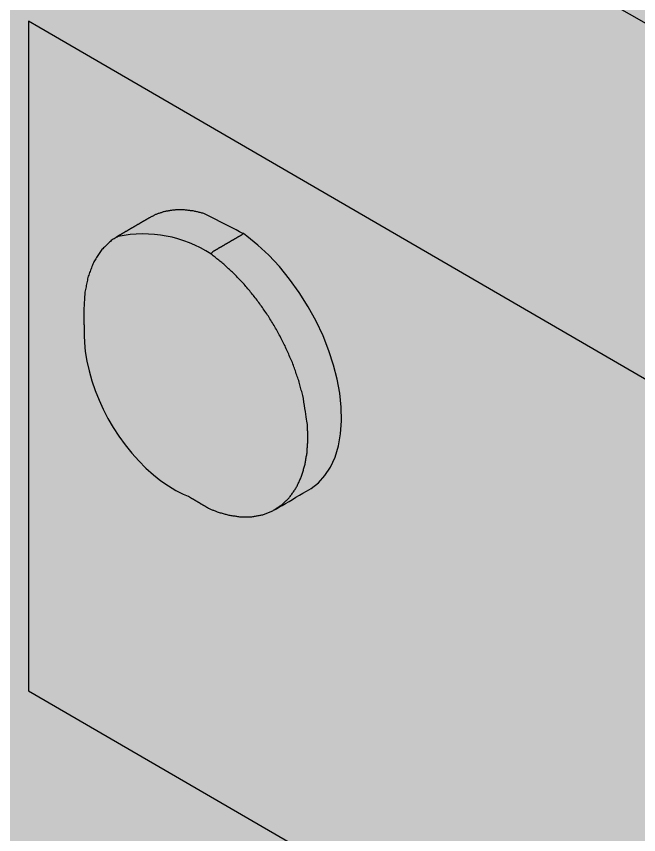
# Model space of a CAD drawing. Header units: metres. Extents: x 81 to 650, y -25 to 177.
# Drawn here: x 328.053 to 328.1167, y 36.619 to 36.7027 of the extents above; entities that cross this region are included whole.
import ezdxf

# ---------------------------------------------------------------- set-up
doc = ezdxf.new("R2010")
doc.units = ezdxf.units.M
doc.layers.add('EQUIPOS', color=7, linetype='Continuous', true_color=0xc7c7c7)

# ---------------------------------------------------------------- blocks, each defined once
blk = doc.blocks.new('A$C77fef11d')
blk.add_line((0.016306, 0.028942), (0.016306, 0.028942))
blk.add_lwpolyline([(0.012999, 0.026881, 0.198263), (0.003514, 0.02867), (0.003411, 0.028612), (0.003309, 0.028555), (0.003206, 0.028497), (0.003104, 0.028439), (0.003001, 0.028381), (0.002899, 0.028323), (0.0028, 0.028259), (0.002714, 0.028175), (0.002628, 0.028092), (0.002542, 0.028008), (0.002456, 0.027925), (0.002369, 0.027841), (0.002283, 0.027758), (0.002197, 0.027674), (0.002111, 0.02759), (0.002025, 0.027507), (0.001938, 0.027423), (0.001852, 0.02734), (0.001771, 0.02725), (0.001704, 0.027144), (0.001637, 0.027038), (0.00157, 0.026932), (0.001502, 0.026826), (0.001435, 0.02672), (0.001368, 0.026614), (0.0013, 0.026508), (0.001233, 0.026402), (0.001166, 0.026296), (0.001098, 0.02619), (0.001031, 0.026084), (0.00097, 0.025972), (0.000923, 0.025848), (0.000876, 0.025724), (0.000829, 0.0256), (0.000782, 0.025476), (0.000735, 0.025352), (0.000688, 0.025228), (0.00064, 0.025104), (0.000593, 0.02498), (0.000546, 0.024856), (0.000499, 0.024732), (0.000452, 0.024608), (0.000412, 0.024479), (0.000385, 0.024343), (0.000358, 0.024206), (0.000331, 0.024069), (0.000304, 0.023933), (0.000277, 0.023796), (0.00025, 0.023659), (0.000223, 0.023523), (0.000196, 0.023386), (0.000168, 0.023249), (0.000141, 0.023113), (0.000114, 0.022976), (0.000095, 0.022836), (0.000087, 0.022692), (0.000079, 0.022548), (0.00007, 0.022404), (0.000062, 0.022261), (0.000054, 0.022117), (0.000046, 0.021973), (0.000037, 0.021829), (0.000029, 0.021685), (0.000021, 0.021541), (0.000012, 0.021397), (0.000004, 0.021253), (0, 0.021159), (0, 0.021122), (0.000001, 0.021086), (0.000001, 0.021049), (0.000001, 0.021012), (0.000002, 0.020975), (0.000002, 0.020938), (0.000002, 0.020901), (0.000003, 0.020864), (0.000003, 0.020827), (0.000003, 0.020791), (0.000003, 0.020754), (0.000004, 0.02072), (0.000004, 0.020689), (0.000004, 0.020658), (0.000005, 0.020628), (0.000005, 0.020597), (0.000005, 0.020566), (0.000005, 0.020535), (0.000006, 0.020504), (0.000006, 0.020474), (0.000006, 0.020443), (0.000007, 0.020412), (0.000007, 0.020381), (0.000007, 0.02035), (0.000007, 0.02032), (0.000008, 0.020289), (0.000008, 0.020258), (0.000008, 0.020227), (0.000009, 0.020196), (0.000009, 0.020166), (0.000009, 0.020135), (0.000009, 0.020104), (0.00001, 0.020073), (0.00001, 0.020043), (0.00001, 0.020012), (0.000011, 0.019981), (0.000011, 0.01995), (0.000011, 0.019919), (0.000011, 0.019889), (0.000012, 0.019858), (0.000012, 0.019827), (0.000012, 0.019796), (0.000013, 0.019765), (0.000013, 0.019735), (0.000013, 0.019704), (0.000013, 0.019673), (0.000014, 0.019642), (0.000014, 0.019611), (0.000014, 0.019581), (0.000015, 0.01955), (0.000015, 0.019519), (0.000015, 0.019488), (0.000015, 0.019457), (0.000016, 0.019427), (0.000016, 0.019396), (0.000016, 0.019365), (0.000017, 0.019334), (0.000017, 0.019303), (0.000017, 0.019273), (0.000017, 0.019242), (0.000018, 0.019211), (0.000018, 0.01918), (0.000018, 0.019149), (0.000018, 0.019119), (0.000019, 0.019088), (0.000019, 0.019057), (0.000019, 0.019026), (0.00002, 0.018995), (0.00002, 0.018965), (0.00002, 0.018934), (0.00002, 0.018903), (0.000021, 0.018872), (0.000021, 0.018841), (0.000021, 0.018811), (0.000022, 0.01878), (0.000022, 0.018749), (0.000022, 0.018718), (0.000022, 0.018687), (0.000023, 0.018657), (0.000023, 0.018626), (0.000023, 0.018595), (0.000024, 0.018564), (0.000024, 0.018534), (0.000051, 0.017826), (0.000143, 0.016899), (0.000303, 0.015927), (0.000528, 0.014926), (0.000815, 0.013915), (0.001158, 0.012912), (0.001549, 0.011936), (0.00198, 0.010999), (0.002463, 0.010071), (0.003, 0.009148), (0.003588, 0.008242), (0.004224, 0.007361), (0.0049, 0.006517), (0.005612, 0.00572), (0.00635, 0.004979), (0.007107, 0.004301), (0.007875, 0.003694), (0.008644, 0.003162), (0.009407, 0.002707), (0.010156, 0.002333), (0.01067, 0.002115), (0.010696, 0.002099), (0.010723, 0.002083), (0.01075, 0.002067), (0.010777, 0.002051), (0.010804, 0.002035), (0.010831, 0.002019), (0.010857, 0.002003), (0.010884, 0.001987), (0.010911, 0.001972), (0.010938, 0.001956), (0.010965, 0.00194), (0.010992, 0.001924), (0.01102, 0.001907), (0.011047, 0.001891), (0.011075, 0.001874), (0.011103, 0.001858), (0.011131, 0.001841), (0.011158, 0.001825), (0.011186, 0.001808), (0.011214, 0.001792), (0.011242, 0.001775), (0.011269, 0.001759), (0.011297, 0.001742), (0.011325, 0.001726), (0.011354, 0.001709), (0.011383, 0.001692), (0.011412, 0.001675), (0.01144, 0.001658), (0.011469, 0.001641), (0.011498, 0.001624), (0.011527, 0.001607), (0.011555, 0.00159), (0.011584, 0.001573), (0.011613, 0.001555), (0.011641, 0.001538), (0.011671, 0.001521), (0.0117, 0.001504), (0.01173, 0.001486), (0.01176, 0.001468), (0.01179, 0.001451), (0.011819, 0.001433), (0.011849, 0.001416), (0.011879, 0.001398), (0.011909, 0.00138), (0.011938, 0.001363), (0.011968, 0.001345), (0.011998, 0.001328), (0.012028, 0.00131), (0.012059, 0.001291), (0.01209, 0.001273), (0.012121, 0.001255), (0.012152, 0.001237), (0.012183, 0.001218), (0.012213, 0.0012), (0.012244, 0.001182), (0.012275, 0.001164), (0.012306, 0.001146), (0.012337, 0.001127), (0.012368, 0.001109), (0.012399, 0.001091), (0.012431, 0.001072), (0.012463, 0.001053), (0.012495, 0.001034), (0.012527, 0.001015), (0.012559, 0.000996), (0.012591, 0.000977), (0.012623, 0.000958), (0.012655, 0.00094), (0.012687, 0.000921), (0.012719, 0.000902), (0.012751, 0.000883), (0.012809, 0.000856), (0.012886, 0.000825), (0.012963, 0.000793), (0.01304, 0.000761), (0.013116, 0.00073), (0.013193, 0.000698), (0.01327, 0.000666), (0.013346, 0.000635), (0.013423, 0.000603), (0.0135, 0.000571), (0.013576, 0.00054), (0.013653, 0.000508), (0.013744, 0.000479), (0.013844, 0.000451), (0.013943, 0.000423), (0.014043, 0.000396), (0.014142, 0.000368), (0.014242, 0.00034), (0.014341, 0.000313), (0.014441, 0.000285), (0.01454, 0.000257), (0.01464, 0.00023), (0.014739, 0.000202), (0.014839, 0.000174), (0.014938, 0.000156), (0.015037, 0.000142), (0.015136, 0.000128), (0.015236, 0.000114), (0.015335, 0.0001), (0.015434, 0.000086), (0.015533, 0.000072), (0.015632, 0.000059), (0.015731, 0.000045), (0.015831, 0.000031), (0.01593, 0.000017), (0.016029, 0.000003), (0.016126, 0), (0.016223, 0.000001), (0.01632, 0.000003), (0.016416, 0.000004), (0.016513, 0.000005), (0.01661, 0.000006), (0.016707, 0.000008), (0.016804, 0.000009), (0.0169, 0.00001), (0.016997, 0.000011), (0.017094, 0.000013), (0.017191, 0.000014), (0.017284, 0.000028), (0.017376, 0.000045), (0.017468, 0.000063), (0.017561, 0.00008), (0.017653, 0.000097), (0.017745, 0.000115), (0.017837, 0.000132), (0.017929, 0.00015), (0.018022, 0.000167), (0.018114, 0.000185), (0.018206, 0.000202), (0.018298, 0.00022), (0.018385, 0.000251), (0.018471, 0.000285), (0.018556, 0.000319), (0.018642, 0.000353), (0.018728, 0.000387), (0.018813, 0.000421), (0.018899, 0.000455), (0.018984, 0.000489), (0.01907, 0.000523), (0.019156, 0.000557), (0.019241, 0.000591), (0.019327, 0.000625), (0.019405, 0.000673), (0.019482, 0.000724), (0.019559, 0.000774), (0.019636, 0.000824), (0.019713, 0.000875), (0.01979, 0.000925), (0.019867, 0.000975), (0.019944, 0.001026), (0.020021, 0.001076), (0.020098, 0.001126), (0.020175, 0.001177), (0.020252, 0.001227), (0.02032, 0.001291), (0.020386, 0.001357), (0.020453, 0.001423), (0.02052, 0.001489), (0.020587, 0.001554), (0.020654, 0.00162), (0.02072, 0.001686), (0.020787, 0.001751), (0.020854, 0.001817), (0.020921, 0.001883), (0.020988, 0.001949), (0.021054, 0.002014), (0.02111, 0.002093), (0.021165, 0.002173), (0.021221, 0.002252), (0.021276, 0.002332), (0.021332, 0.002411), (0.021387, 0.002491), (0.021442, 0.00257), (0.021498, 0.00265), (0.021553, 0.002729), (0.021608, 0.002809), (0.021664, 0.002889), (0.021719, 0.002968), (0.021762, 0.00306), (0.021805, 0.003151), (0.021849, 0.003242), (0.021892, 0.003333), (0.021935, 0.003425), (0.021978, 0.003516), (0.022022, 0.003607), (0.022065, 0.003698), (0.022108, 0.00379), (0.022151, 0.003881), (0.022195, 0.003972), (0.022237, 0.004064), (0.022268, 0.004165), (0.022299, 0.004265), (0.02233, 0.004366), (0.022361, 0.004466), (0.022392, 0.004567), (0.022423, 0.004668), (0.022453, 0.004768), (0.022484, 0.004869), (0.022515, 0.004969), (0.022546, 0.00507), (0.022577, 0.005171), (0.022607, 0.005272), (0.022626, 0.005379), (0.022644, 0.005487), (0.022663, 0.005594), (0.022682, 0.005702), (0.022701, 0.005809), (0.02272, 0.005916), (0.022739, 0.006024), (0.022758, 0.006131), (0.022777, 0.006239), (0.022795, 0.006346), (0.022814, 0.006453), (0.022831, 0.006561), (0.022839, 0.006673), (0.022846, 0.006785), (0.022854, 0.006896), (0.022861, 0.007008), (0.022869, 0.00712), (0.022876, 0.007231), (0.022884, 0.007343), (0.022891, 0.007454), (0.022899, 0.007566), (0.022906, 0.007678), (0.022914, 0.007789), (0.022919, 0.007902), (0.022916, 0.008018), (0.022913, 0.008135), (0.02291, 0.008251), (0.022907, 0.008367), (0.022904, 0.008484), (0.022901, 0.0086), (0.022898, 0.008716), (0.022895, 0.008833), (0.022892, 0.008949), (0.022889, 0.009065), (0.022886, 0.009182), (0.02288, 0.009301), (0.022863, 0.009443), (0.022841, 0.009608), (0.022816, 0.009794), (0.022785, 0.010004), (0.022751, 0.010235), (0.022712, 0.010489), (0.022669, 0.010764), (0.022622, 0.011063), (0.02257, 0.011383), (0.022514, 0.011726), (0.022453, 0.012091), (0.022397, 0.012401), (0.022359, 0.01254), (0.022321, 0.012679), (0.022283, 0.012818), (0.022245, 0.012956), (0.022207, 0.013095), (0.022169, 0.013234), (0.022131, 0.013373), (0.022093, 0.013512), (0.022055, 0.013651), (0.022017, 0.01379), (0.021979, 0.013928), (0.021936, 0.014068), (0.021886, 0.01421), (0.021836, 0.014353), (0.021786, 0.014495), (0.021735, 0.014637), (0.021685, 0.014779), (0.021635, 0.014921), (0.021584, 0.015063), (0.021534, 0.015205), (0.021484, 0.015347), (0.021433, 0.015489), (0.021383, 0.015631), (0.021328, 0.015774), (0.021266, 0.015916), (0.021204, 0.016059), (0.021142, 0.016201), (0.02108, 0.016344), (0.021017, 0.016486), (0.020955, 0.016629), (0.020893, 0.016771), (0.020831, 0.016914), (0.020769, 0.017056), (0.020707, 0.017199), (0.020645, 0.017341), (0.020578, 0.017483), (0.020505, 0.017623), (0.020432, 0.017763), (0.020359, 0.017903), (0.020286, 0.018043), (0.020214, 0.018183), (0.020141, 0.018323), (0.020068, 0.018463), (0.019995, 0.018603), (0.019922, 0.018743), (0.019849, 0.018883), (0.019776, 0.019023), (0.019699, 0.019161), (0.019617, 0.019295), (0.019534, 0.01943), (0.019452, 0.019565), (0.01937, 0.019699), (0.019288, 0.019834), (0.019206, 0.019969), (0.019123, 0.020103), (0.019041, 0.020238), (0.018959, 0.020372), (0.018877, 0.020507), (0.018795, 0.020642), (0.018708, 0.020772), (0.018619, 0.020899), (0.018529, 0.021025), (0.018439, 0.021152), (0.01835, 0.021279), (0.01826, 0.021405), (0.01817, 0.021532), (0.018081, 0.021659), (0.017991, 0.021785), (0.017901, 0.021912), (0.017811, 0.022038), (0.017722, 0.022165), (0.017629, 0.022286), (0.017534, 0.022402), (0.017439, 0.022519), (0.017344, 0.022635), (0.017248, 0.022751), (0.017153, 0.022868), (0.017058, 0.022984), (0.016963, 0.0231), (0.016868, 0.023217), (0.016773, 0.023333), (0.016678, 0.02345), (0.016583, 0.023566), (0.016485, 0.023675), (0.016387, 0.023779), (0.016289, 0.023884), (0.01619, 0.023988), (0.016092, 0.024093), (0.015993, 0.024197), (0.015895, 0.024302), (0.015797, 0.024406), (0.015698, 0.02451), (0.0156, 0.024615), (0.015501, 0.024719), (0.015403, 0.024824), (0.015304, 0.024919), (0.015204, 0.025011), (0.015105, 0.025102), (0.015005, 0.025194), (0.014905, 0.025285), (0.014806, 0.025377), (0.014706, 0.025468), (0.014607, 0.025559), (0.014507, 0.025651), (0.014407, 0.025742), (0.014308, 0.025834), (0.014208, 0.025925), (0.014109, 0.026007), (0.01401, 0.026084), (0.013911, 0.026162), (0.013813, 0.02624), (0.013714, 0.026318), (0.013615, 0.026396), (0.013516, 0.026474), (0.013417, 0.026552), (0.013318, 0.02663), (0.013219, 0.026707), (0.01312, 0.026785), (0.013022, 0.026863), (0.013015, 0.026899), (0.013036, 0.026922), (0.013056, 0.026946), (0.013077, 0.026969), (0.013097, 0.026993), (0.013118, 0.027016), (0.013138, 0.02704), (0.013159, 0.027063), (0.01318, 0.027086), (0.0132, 0.02711), (0.013221, 0.027133), (0.013241, 0.027157), (0.013272, 0.027176), (0.013304, 0.027195), (0.013336, 0.027214), (0.013368, 0.027233), (0.013401, 0.027252), (0.013433, 0.02727), (0.013465, 0.027289), (0.013498, 0.027308), (0.01353, 0.027327), (0.013562, 0.027345), (0.013594, 0.027364), (0.013627, 0.027383), (0.013659, 0.027402), (0.013691, 0.027421), (0.013724, 0.027439), (0.013756, 0.027458), (0.013788, 0.027477), (0.01382, 0.027496), (0.013853, 0.027515), (0.013885, 0.027533), (0.013917, 0.027552), (0.01395, 0.027571), (0.013982, 0.02759), (0.014014, 0.027608), (0.014046, 0.027627), (0.014079, 0.027646), (0.014111, 0.027665), (0.014143, 0.027684), (0.014175, 0.027702), (0.014208, 0.027721), (0.01424, 0.02774), (0.014272, 0.027759), (0.014305, 0.027778), (0.014337, 0.027796), (0.014369, 0.027815), (0.014401, 0.027834), (0.014434, 0.027853), (0.014466, 0.027871), (0.014498, 0.02789), (0.014531, 0.027909), (0.014563, 0.027928), (0.014595, 0.027947), (0.014627, 0.027965), (0.01466, 0.027984), (0.014692, 0.028003), (0.014724, 0.028022), (0.014757, 0.028041), (0.014789, 0.028059), (0.014821, 0.028078), (0.014853, 0.028097), (0.014886, 0.028116), (0.014918, 0.028135), (0.01495, 0.028153), (0.014983, 0.028172), (0.015015, 0.028191), (0.015047, 0.02821), (0.015079, 0.028228), (0.015112, 0.028247), (0.015144, 0.028266), (0.015176, 0.028285), (0.015209, 0.028304), (0.015241, 0.028322), (0.015273, 0.028341), (0.015305, 0.02836), (0.015338, 0.028379), (0.01537, 0.028398), (0.015402, 0.028416), (0.015435, 0.028435), (0.015467, 0.028454), (0.015499, 0.028473), (0.015531, 0.028491), (0.015564, 0.02851), (0.015596, 0.028529), (0.015628, 0.028548), (0.015661, 0.028567), (0.015693, 0.028585), (0.015725, 0.028604), (0.015757, 0.028623), (0.01579, 0.028642), (0.015822, 0.028661), (0.015854, 0.028679), (0.015886, 0.028698), (0.015919, 0.028717), (0.015951, 0.028736), (0.015983, 0.028754), (0.016016, 0.028773), (0.016048, 0.028792), (0.01608, 0.028811), (0.016112, 0.02883), (0.016145, 0.028848), (0.016177, 0.028867), (0.016209, 0.028886), (0.016242, 0.028905), (0.016306, 0.028942), (0.016265, 0.028992), (0.015926, 0.029164), (0.015587, 0.029337), (0.015248, 0.029509), (0.014909, 0.029682), (0.01457, 0.029855), (0.014231, 0.030027), (0.013892, 0.0302), (0.013553, 0.030373), (0.013214, 0.030545), (0.012875, 0.030718), (0.012536, 0.03089), (0.012258, 0.031026), (0.012169, 0.031048), (0.012079, 0.031069), (0.01199, 0.031091), (0.0119, 0.031112), (0.011811, 0.031134), (0.011721, 0.031155), (0.011631, 0.031177), (0.011542, 0.031198), (0.011452, 0.03122), (0.011363, 0.031241), (0.011273, 0.031263), (0.011184, 0.031281), (0.011097, 0.031291), (0.01101, 0.031301), (0.010923, 0.031311), (0.010836, 0.031321), (0.010748, 0.031331), (0.010661, 0.031341), (0.010574, 0.031351), (0.010487, 0.031361), (0.0104, 0.031371), (0.010312, 0.031381), (0.010225, 0.031391), (0.010139, 0.031397), (0.010056, 0.031395), (0.009972, 0.031394), (0.009888, 0.031392), (0.009805, 0.03139), (0.009721, 0.031388), (0.009638, 0.031387), (0.009554, 0.031385), (0.009471, 0.031383), (0.009387, 0.031381), (0.009304, 0.03138), (0.00922, 0.031378), (0.009138, 0.031371), (0.00906, 0.031358), (0.008981, 0.031344), (0.008902, 0.031331), (0.008823, 0.031318), (0.008745, 0.031304), (0.008666, 0.031291), (0.008587, 0.031277), (0.008509, 0.031264), (0.00843, 0.03125), (0.008351, 0.031237), (0.008272, 0.031223), (0.008196, 0.031205), (0.008123, 0.03118), (0.008051, 0.031155), (0.007978, 0.03113), (0.007905, 0.031105), (0.007832, 0.031081), (0.007759, 0.031056), (0.007686, 0.031031), (0.007614, 0.031006), (0.007541, 0.030981), (0.007468, 0.030956), (0.007395, 0.030932), (0.00733, 0.030905), (0.007275, 0.030876), (0.007219, 0.030847), (0.007163, 0.030818), (0.007108, 0.03079), (0.007052, 0.030761), (0.006996, 0.030732), (0.006941, 0.030703), (0.006885, 0.030674), (0.006829, 0.030645), (0.006773, 0.030617), (0.006718, 0.030588), (0.006677, 0.030566), (0.006649, 0.030549), (0.006621, 0.030533), (0.006593, 0.030517), (0.006565, 0.030501), (0.006537, 0.030484), (0.006509, 0.030468), (0.006481, 0.030452), (0.006453, 0.030435), (0.006425, 0.030419), (0.006397, 0.030403), (0.006369, 0.030387), (0.006341, 0.03037), (0.006313, 0.030354), (0.006285, 0.030338), (0.006257, 0.030322), (0.00623, 0.030305), (0.006202, 0.030289), (0.006174, 0.030273), (0.006146, 0.030257), (0.006118, 0.03024), (0.00609, 0.030224), (0.006062, 0.030208), (0.006034, 0.030192), (0.006006, 0.030175), (0.005978, 0.030159), (0.00595, 0.030143), (0.005922, 0.030126), (0.005894, 0.03011), (0.005866, 0.030094), (0.005838, 0.030078), (0.00581, 0.030061), (0.005782, 0.030045), (0.005754, 0.030029), (0.005726, 0.030013), (0.005699, 0.029996), (0.005671, 0.02998), (0.005643, 0.029964), (0.005615, 0.029948), (0.005587, 0.029931), (0.005559, 0.029915), (0.005531, 0.029899), (0.005503, 0.029883), (0.005475, 0.029866), (0.005447, 0.02985), (0.005419, 0.029834), (0.005391, 0.029817), (0.005363, 0.029801), (0.005335, 0.029785), (0.005307, 0.029769), (0.005279, 0.029752), (0.005251, 0.029736), (0.005223, 0.02972), (0.005195, 0.029704), (0.005168, 0.029687), (0.00514, 0.029671), (0.005112, 0.029655), (0.005084, 0.029639), (0.005056, 0.029622), (0.005028, 0.029606), (0.005, 0.02959), (0.004972, 0.029573), (0.004944, 0.029557), (0.004916, 0.029541), (0.004888, 0.029525), (0.00486, 0.029508), (0.004832, 0.029492), (0.004804, 0.029476), (0.004776, 0.02946), (0.004748, 0.029443), (0.00472, 0.029427), (0.004692, 0.029411), (0.004665, 0.029395), (0.004637, 0.029378), (0.004609, 0.029362), (0.004581, 0.029346), (0.004553, 0.02933), (0.004525, 0.029313), (0.004497, 0.029297), (0.004469, 0.029281), (0.004441, 0.029264), (0.004413, 0.029248), (0.004385, 0.029232), (0.004357, 0.029216), (0.004329, 0.029199), (0.004301, 0.029183), (0.004273, 0.029167), (0.004245, 0.029151), (0.004217, 0.029134), (0.004189, 0.029118), (0.004161, 0.029102), (0.004134, 0.029086), (0.004106, 0.029069), (0.004078, 0.029053), (0.00405, 0.029037), (0.004022, 0.029021), (0.003994, 0.029004), (0.003966, 0.028988), (0.003938, 0.028972), (0.00391, 0.028955), (0.003882, 0.028939), (0.003854, 0.028923), (0.003826, 0.028907), (0.003798, 0.02889), (0.00377, 0.028874), (0.003742, 0.028858), (0.003714, 0.028842), (0.003686, 0.028825), (0.003658, 0.028809), (0.00363, 0.028793), (0.003603, 0.028777), (0.003575, 0.02876), (0.003547, 0.028744), (0.003519, 0.028728), (0.003491, 0.028711), (0.003463, 0.028695), (0.003435, 0.028679), (0.003407, 0.028663), (0.003379, 0.028646), (0.003351, 0.02863)], format="xyb")
blk.add_lwpolyline([(0.019571, 0.000758), (0.019926, 0.000964), (0.020281, 0.001171), (0.020636, 0.001377), (0.02099, 0.001584), (0.021345, 0.00179), (0.0217, 0.001996), (0.022055, 0.002203), (0.022409, 0.002409), (0.022764, 0.002616), (0.023251, 0.002908), (0.023993, 0.003489), (0.024657, 0.004219), (0.025228, 0.005095), (0.025693, 0.006109), (0.02604, 0.007247), (0.026262, 0.008492), (0.026357, 0.009821), (0.026326, 0.011212), (0.026174, 0.012639), (0.025911, 0.014077), (0.025545, 0.015515), (0.025065, 0.016991), (0.024469, 0.018496), (0.023761, 0.020005), (0.022948, 0.021493), (0.022041, 0.022936), (0.021054, 0.024308), (0.020005, 0.025587), (0.018913, 0.026755), (0.017797, 0.027798), (0.016675, 0.028706), (0.016332, 0.028965), (0.016332, 0.028975), (0.016332, 0.028986), (0.016332, 0.028997), (0.016332, 0.029007), (0.016332, 0.029018), (0.016332, 0.029029), (0.016332, 0.02904), (0.016332, 0.02905), (0.016332, 0.029061)])

msp = doc.modelspace()

# ---------------------------------------------------------------- hatches: boundary and pattern name
at = {"layer": 'EQUIPOS', "transparency": 33554687}
h = msp.add_hatch(color=256, dxfattribs=at)
h.dxf.hatch_style = 1
h.paths.add_polyline_path([(328.498451, 37.64003), (328.00909, 37.921834), (328.00909, 36.620434), (328.498451, 36.338595)])
h.paths.add_polyline_path([(328.054245, 36.702191), (328.459362, 36.467045), (328.459362, 36.398568), (328.054245, 36.633714)], flags=16)
h.paths.add_polyline_path([(328.030026, 36.752279), (328.030026, 37.450906), (328.474592, 37.194897), (328.474592, 36.49627)], flags=16)
h.paths.add_polyline_path([(328.030026, 37.485989), (328.030026, 37.889355), (328.475215, 37.633826), (328.475215, 37.229783)], flags=16)
h = msp.add_hatch(color=256, dxfattribs=at)
h.dxf.hatch_style = 1
h.paths.add_polyline_path([(328.474592, 37.194897), (328.030026, 37.450906), (328.030026, 36.752279), (328.474592, 36.49627)])
edge = h.paths.add_edge_path(flags=16)
edge.add_line((328.309363, 36.960109), (328.311594, 36.964002))
edge.add_spline(control_points=[(328.313564, 36.96356), (328.309726, 36.96515), (328.306989, 36.963558)], knot_values=[0, 0, 0, 0.654829, 0.654829, 0.654829], weights=[1, 0.886634, 0.875874], degree=2, periodic=0)
edge.add_spline(control_points=[(328.306989, 36.963558), (328.303588, 36.961578), (328.303639, 36.956012)], knot_values=[0.654829, 0.654829, 0.654829, 1.447009, 1.447009, 1.447009], weights=[0.875874, 0.862856, 1], degree=2, periodic=0)
edge.add_ellipse((328.312867, 36.948322), major_axis=(-0.006514, 0.011193), ratio=0.581128, start_angle=-22.66665, end_angle=84.45537, ccw=False)
edge = h.paths.add_edge_path(flags=16)
edge.add_spline(control_points=[(328.310427, 36.965559), (328.313164, 36.967151), (328.317002, 36.965561)], knot_values=[0, 0, 0, 0.651699, 0.651699, 0.651699], weights=[1, 0.947379, 1], degree=2, periodic=0)
edge.add_spline(control_points=[(328.31997, 36.963885), (328.327061, 36.958817), (328.329379, 36.949721), (328.331698, 36.940625), (328.326648, 36.937686)], knot_values=[1, 1, 1, 2.115077, 2.115077, 3.230155, 3.230155, 3.230155], weights=[1, 0.84856, 1, 0.84856, 1], degree=2, periodic=0)
edge.add_line((328.31986, 36.964051), (328.31997, 36.963988))
edge.add_spline(control_points=[(328.31997, 36.963988), (328.31997, 36.963937), (328.31997, 36.963885)], knot_values=[3.230155, 3.230155, 3.230155, 4.230155, 4.230155, 4.230155], weights=[1, 1, 1], degree=2, periodic=0)
edge.add_spline(control_points=[(328.31997, 36.963885), (328.327061, 36.958817), (328.329379, 36.949721), (328.331698, 36.940625), (328.326648, 36.937686)], knot_values=[1, 1, 1, 2.115077, 2.115077, 3.230155, 3.230155, 3.230155], weights=[1, 0.84856, 1, 0.84856, 1], degree=2, periodic=0)
edge.add_spline(control_points=[(328.32321, 36.935685), (328.320432, 36.934069), (328.316532, 36.935726)], knot_values=[0.710606, 0.710606, 0.710606, 1.37409, 1.37409, 1.37409], weights=[0.87584, 0.885248, 1], degree=2, periodic=0)
edge.add_line((328.316532, 36.935726), (328.308629, 36.931127))
edge.add_line((328.308629, 36.931127), (328.308629, 36.957388))
edge.add_line((328.308629, 36.957388), (328.313094, 36.959987))
edge.add_line((328.313094, 36.959987), (328.305525, 36.9643))
edge = h.paths.add_edge_path(flags=16)
edge.add_spline(control_points=[(328.3143, 36.957964), (328.315292, 36.959709), (328.316532, 36.961884)], knot_values=[0, 0, 0, 0.710606, 0.710606, 0.710606], weights=[1, 1.006133, 1], degree=2, periodic=0)
edge.add_spline(control_points=[(328.3143, 36.937047), (328.322072, 36.934027), (328.322072, 36.943077), (328.322072, 36.952127), (328.3143, 36.957964)], knot_values=[4.636232, 4.636232, 4.636232, 6.050756, 6.050756, 7.46528, 7.46528, 7.46528], weights=[1, 0.760144, 1, 0.760144, 1], degree=2, periodic=0)
edge.add_line((328.31132, 36.934736), (328.3143, 36.933038))
edge.add_spline(control_points=[(328.3143, 36.937047), (328.3143, 36.939086), (328.3143, 36.941124)], knot_values=[7.46528, 7.46528, 7.46528, 8.46528, 8.46528, 8.46528], weights=[1, 1, 1], degree=2, periodic=0)
edge.add_spline(control_points=[(328.3143, 36.941124), (328.318598, 36.939951), (328.318598, 36.945057), (328.318598, 36.950162), (328.3143, 36.953888)], knot_values=[1, 1, 1, 2.318116, 2.318116, 3.636232, 3.636232, 3.636232], weights=[1, 0.790569, 1, 0.790569, 1], degree=2, periodic=0)
edge = h.paths.add_edge_path(flags=16)
edge.add_line((328.233814, 36.942272), (328.236046, 36.946165))
edge.add_spline(control_points=[(328.238015, 36.945723), (328.234177, 36.947313), (328.23144, 36.945721)], knot_values=[0, 0, 0, 0.654829, 0.654829, 0.654829], weights=[1, 0.886634, 0.875874], degree=2, periodic=0)
edge.add_spline(control_points=[(328.23144, 36.945721), (328.228039, 36.943741), (328.22809, 36.938175)], knot_values=[0.654829, 0.654829, 0.654829, 1.447009, 1.447009, 1.447009], weights=[0.875874, 0.862856, 1], degree=2, periodic=0)
edge.add_ellipse((328.237318, 36.930485), major_axis=(-0.006514, 0.011193), ratio=0.581128, start_angle=-22.66665, end_angle=84.45537, ccw=False)
edge = h.paths.add_edge_path(flags=16)
edge.add_line((328.240983, 36.917889), (328.23308, 36.91329))
edge.add_line((328.23308, 36.91329), (328.23308, 36.939551))
edge.add_line((328.23308, 36.939551), (328.237545, 36.94215))
edge.add_line((328.237545, 36.94215), (328.229976, 36.946463))
edge.add_spline(control_points=[(328.234879, 36.947722), (328.237615, 36.949314), (328.241453, 36.947724)], knot_values=[0, 0, 0, 0.651699, 0.651699, 0.651699], weights=[1, 0.947379, 1], degree=2, periodic=0)
edge.add_spline(control_points=[(328.244422, 36.946048), (328.251512, 36.94098), (328.25383, 36.931884), (328.256149, 36.922788), (328.251099, 36.919849)], knot_values=[1, 1, 1, 2.115077, 2.115077, 3.230155, 3.230155, 3.230155], weights=[1, 0.84856, 1, 0.84856, 1], degree=2, periodic=0)
edge.add_line((328.244311, 36.946214), (328.244422, 36.946151))
edge.add_spline(control_points=[(328.244422, 36.946151), (328.244422, 36.9461), (328.244422, 36.946048)], knot_values=[3.230155, 3.230155, 3.230155, 4.230155, 4.230155, 4.230155], weights=[1, 1, 1], degree=2, periodic=0)
edge.add_spline(control_points=[(328.244422, 36.946048), (328.251512, 36.94098), (328.25383, 36.931884), (328.256149, 36.922788), (328.251099, 36.919849)], knot_values=[1, 1, 1, 2.115077, 2.115077, 3.230155, 3.230155, 3.230155], weights=[1, 0.84856, 1, 0.84856, 1], degree=2, periodic=0)
edge.add_spline(control_points=[(328.247661, 36.917848), (328.244883, 36.916232), (328.240983, 36.917889)], knot_values=[0.710606, 0.710606, 0.710606, 1.37409, 1.37409, 1.37409], weights=[0.87584, 0.885248, 1], degree=2, periodic=0)
edge = h.paths.add_edge_path(flags=16)
edge.add_spline(control_points=[(328.238751, 36.940127), (328.239743, 36.941872), (328.240983, 36.944047)], knot_values=[0, 0, 0, 0.710606, 0.710606, 0.710606], weights=[1, 1.006133, 1], degree=2, periodic=0)
edge.add_spline(control_points=[(328.238751, 36.91921), (328.246523, 36.91619), (328.246523, 36.92524), (328.246523, 36.93429), (328.238751, 36.940127)], knot_values=[4.636232, 4.636232, 4.636232, 6.050756, 6.050756, 7.46528, 7.46528, 7.46528], weights=[1, 0.760144, 1, 0.760144, 1], degree=2, periodic=0)
edge.add_line((328.235771, 36.916899), (328.238751, 36.915201))
edge.add_spline(control_points=[(328.238751, 36.91921), (328.238751, 36.921249), (328.238751, 36.923287)], knot_values=[7.46528, 7.46528, 7.46528, 8.46528, 8.46528, 8.46528], weights=[1, 1, 1], degree=2, periodic=0)
edge.add_spline(control_points=[(328.238751, 36.923287), (328.243049, 36.922114), (328.243049, 36.92722), (328.243049, 36.932325), (328.238751, 36.936051)], knot_values=[1, 1, 1, 2.318116, 2.318116, 3.636232, 3.636232, 3.636232], weights=[1, 0.790569, 1, 0.790569, 1], degree=2, periodic=0)
edge = h.paths.add_edge_path(flags=16)
edge.add_line((328.271383, 36.981783), (328.273614, 36.985675))
edge.add_spline(control_points=[(328.275583, 36.985234), (328.271745, 36.986824), (328.269009, 36.985231)], knot_values=[0, 0, 0, 0.654829, 0.654829, 0.654829], weights=[1, 0.886634, 0.875874], degree=2, periodic=0)
edge.add_spline(control_points=[(328.269009, 36.985231), (328.265607, 36.983252), (328.265658, 36.977686)], knot_values=[0.654829, 0.654829, 0.654829, 1.447009, 1.447009, 1.447009], weights=[0.875874, 0.862856, 1], degree=2, periodic=0)
edge.add_ellipse((328.274887, 36.969996), major_axis=(-0.006514, 0.011193), ratio=0.581128, start_angle=-22.66665, end_angle=84.45537, ccw=False)
edge = h.paths.add_edge_path(flags=16)
edge.add_spline(control_points=[(328.272447, 36.987232), (328.275184, 36.988825), (328.279021, 36.987235)], knot_values=[0, 0, 0, 0.651699, 0.651699, 0.651699], weights=[1, 0.947379, 1], degree=2, periodic=0)
edge.add_spline(control_points=[(328.28199, 36.985558), (328.289081, 36.980491), (328.291399, 36.971395), (328.293717, 36.962298), (328.288668, 36.95936)], knot_values=[1, 1, 1, 2.115077, 2.115077, 3.230155, 3.230155, 3.230155], weights=[1, 0.84856, 1, 0.84856, 1], degree=2, periodic=0)
edge.add_line((328.28188, 36.985725), (328.28199, 36.985662))
edge.add_spline(control_points=[(328.28199, 36.985662), (328.28199, 36.98561), (328.28199, 36.985558)], knot_values=[3.230155, 3.230155, 3.230155, 4.230155, 4.230155, 4.230155], weights=[1, 1, 1], degree=2, periodic=0)
edge.add_spline(control_points=[(328.28199, 36.985558), (328.289081, 36.980491), (328.291399, 36.971395), (328.293717, 36.962298), (328.288668, 36.95936)], knot_values=[1, 1, 1, 2.115077, 2.115077, 3.230155, 3.230155, 3.230155], weights=[1, 0.84856, 1, 0.84856, 1], degree=2, periodic=0)
edge.add_spline(control_points=[(328.285229, 36.957359), (328.282452, 36.955742), (328.278552, 36.9574)], knot_values=[0.710606, 0.710606, 0.710606, 1.37409, 1.37409, 1.37409], weights=[0.87584, 0.885248, 1], degree=2, periodic=0)
edge.add_line((328.278552, 36.9574), (328.270649, 36.9528))
edge.add_line((328.270649, 36.9528), (328.270649, 36.979062))
edge.add_line((328.270649, 36.979062), (328.275114, 36.98166))
edge.add_line((328.275114, 36.98166), (328.267545, 36.985973))
edge = h.paths.add_edge_path(flags=16)
edge.add_spline(control_points=[(328.276319, 36.979638), (328.277311, 36.981382), (328.278552, 36.983558)], knot_values=[0, 0, 0, 0.710606, 0.710606, 0.710606], weights=[1, 1.006133, 1], degree=2, periodic=0)
edge.add_spline(control_points=[(328.276319, 36.958721), (328.284092, 36.9557), (328.284092, 36.96475), (328.284092, 36.9738), (328.276319, 36.979638)], knot_values=[4.636232, 4.636232, 4.636232, 6.050756, 6.050756, 7.46528, 7.46528, 7.46528], weights=[1, 0.760144, 1, 0.760144, 1], degree=2, periodic=0)
edge.add_line((328.27334, 36.95641), (328.276319, 36.954712))
edge.add_spline(control_points=[(328.276319, 36.958721), (328.276319, 36.960759), (328.276319, 36.962797)], knot_values=[7.46528, 7.46528, 7.46528, 8.46528, 8.46528, 8.46528], weights=[1, 1, 1], degree=2, periodic=0)
edge.add_spline(control_points=[(328.276319, 36.962797), (328.280617, 36.961625), (328.280617, 36.96673), (328.280617, 36.971836), (328.276319, 36.975561)], knot_values=[1, 1, 1, 2.318116, 2.318116, 3.636232, 3.636232, 3.636232], weights=[1, 0.790569, 1, 0.790569, 1], degree=2, periodic=0)
edge = h.paths.add_edge_path(flags=16)
edge.add_line((328.230691, 37.003456), (328.232922, 37.007349))
edge.add_spline(control_points=[(328.234891, 37.006907), (328.231054, 37.008497), (328.228317, 37.006905)], knot_values=[0, 0, 0, 0.654829, 0.654829, 0.654829], weights=[1, 0.886634, 0.875874], degree=2, periodic=0)
edge.add_spline(control_points=[(328.228317, 37.006905), (328.224915, 37.004925), (328.224966, 36.999359)], knot_values=[0.654829, 0.654829, 0.654829, 1.447009, 1.447009, 1.447009], weights=[0.875874, 0.862856, 1], degree=2, periodic=0)
edge.add_ellipse((328.234195, 36.991669), major_axis=(-0.006514, 0.011193), ratio=0.581128, start_angle=-22.66665, end_angle=84.45537, ccw=False)
edge = h.paths.add_edge_path(flags=16)
edge.add_line((328.23786, 36.979073), (328.229957, 36.974474))
edge.add_line((328.229957, 36.974474), (328.229957, 37.000735))
edge.add_line((328.229957, 37.000735), (328.234422, 37.003334))
edge.add_line((328.234422, 37.003334), (328.226853, 37.007647))
edge.add_spline(control_points=[(328.231755, 37.008906), (328.234492, 37.010498), (328.238329, 37.008908)], knot_values=[0, 0, 0, 0.651699, 0.651699, 0.651699], weights=[1, 0.947379, 1], degree=2, periodic=0)
edge.add_spline(control_points=[(328.241298, 37.007232), (328.248389, 37.002164), (328.250707, 36.993068), (328.253025, 36.983972), (328.247976, 36.981033)], knot_values=[1, 1, 1, 2.115077, 2.115077, 3.230155, 3.230155, 3.230155], weights=[1, 0.84856, 1, 0.84856, 1], degree=2, periodic=0)
edge.add_line((328.241188, 37.007398), (328.241298, 37.007335))
edge.add_spline(control_points=[(328.241298, 37.007335), (328.241298, 37.007284), (328.241298, 37.007232)], knot_values=[3.230155, 3.230155, 3.230155, 4.230155, 4.230155, 4.230155], weights=[1, 1, 1], degree=2, periodic=0)
edge.add_spline(control_points=[(328.241298, 37.007232), (328.248389, 37.002164), (328.250707, 36.993068), (328.253025, 36.983972), (328.247976, 36.981033)], knot_values=[1, 1, 1, 2.115077, 2.115077, 3.230155, 3.230155, 3.230155], weights=[1, 0.84856, 1, 0.84856, 1], degree=2, periodic=0)
edge.add_spline(control_points=[(328.244537, 36.979032), (328.24176, 36.977416), (328.23786, 36.979073)], knot_values=[0.710606, 0.710606, 0.710606, 1.37409, 1.37409, 1.37409], weights=[0.87584, 0.885248, 1], degree=2, periodic=0)
edge = h.paths.add_edge_path(flags=16)
edge.add_spline(control_points=[(328.235627, 37.001311), (328.236619, 37.003056), (328.23786, 37.005231)], knot_values=[0, 0, 0, 0.710606, 0.710606, 0.710606], weights=[1, 1.006133, 1], degree=2, periodic=0)
edge.add_spline(control_points=[(328.235627, 36.980394), (328.2434, 36.977374), (328.2434, 36.986424), (328.2434, 36.995474), (328.235627, 37.001311)], knot_values=[4.636232, 4.636232, 4.636232, 6.050756, 6.050756, 7.46528, 7.46528, 7.46528], weights=[1, 0.760144, 1, 0.760144, 1], degree=2, periodic=0)
edge.add_line((328.232648, 36.978083), (328.235627, 36.976385))
edge.add_spline(control_points=[(328.235627, 36.980394), (328.235627, 36.982433), (328.235627, 36.984471)], knot_values=[7.46528, 7.46528, 7.46528, 8.46528, 8.46528, 8.46528], weights=[1, 1, 1], degree=2, periodic=0)
edge.add_spline(control_points=[(328.235627, 36.984471), (328.239925, 36.983298), (328.239925, 36.988404), (328.239925, 36.993509), (328.235627, 36.997235)], knot_values=[1, 1, 1, 2.318116, 2.318116, 3.636232, 3.636232, 3.636232], weights=[1, 0.790569, 1, 0.790569, 1], degree=2, periodic=0)
edge = h.paths.add_edge_path(flags=16)
edge.add_ellipse((328.085906, 36.996424), major_axis=(0.007787, 0.015469), ratio=0.556591, start_angle=42.12728, end_angle=132.12728, ccw=False)
edge.add_line((328.085906, 37.010803), (328.097514, 37.017965))
edge.add_line((328.097514, 37.017965), (328.125394, 37.000761))
edge.add_line((328.125394, 37.000761), (328.125394, 36.885725))
edge.add_line((328.125394, 36.885725), (328.120729, 36.888604))
edge.add_line((328.120729, 36.888604), (328.104324, 36.878484))
edge.add_line((328.104324, 36.878484), (328.074297, 36.897013))
edge.add_line((328.074297, 36.897013), (328.074297, 36.989262))
h.paths.add_polyline_path([(328.299042, 37.002677), (328.220678, 37.048117), (328.220678, 37.138575), (328.299042, 37.093135)], flags=16)
h.paths.add_polyline_path([(328.120729, 36.903137), (328.10912, 36.895975), (328.10912, 36.9103)], flags=0)
edge = h.paths.add_edge_path(flags=16)
edge.add_line((328.200785, 37.001649), (328.192882, 36.99705))
edge.add_line((328.192882, 36.99705), (328.192882, 37.00221))
edge.add_line((328.192882, 37.00221), (328.190016, 37.003873))
edge.add_line((328.190016, 37.003873), (328.190016, 37.011559))
edge.add_ellipse((328.19712, 37.014246), major_axis=(-0.006514, 0.011193), ratio=0.581128, start_angle=45.56791, end_angle=84.45537, ccw=False)
edge.add_spline(control_points=[(328.187892, 37.021935), (328.18784, 37.027501), (328.191242, 37.029481)], knot_values=[0.654829, 0.654829, 0.654829, 1.447009, 1.447009, 1.447009], weights=[1, 0.862856, 0.875874], degree=2, periodic=0)
edge.add_spline(control_points=[(328.191242, 37.029481), (328.193979, 37.031074), (328.197816, 37.029483)], knot_values=[0, 0, 0, 0.654829, 0.654829, 0.654829], weights=[0.875874, 0.886634, 1], degree=2, periodic=0)
edge.add_spline(control_points=[(328.191242, 37.029481), (328.192961, 37.030481), (328.19468, 37.031482)], knot_values=[0.651699, 0.651699, 0.651699, 1.651699, 1.651699, 1.651699], weights=[1, 1, 1], degree=2, periodic=0)
edge.add_line((328.198038, 37.033436), (328.204223, 37.029912))
edge.add_spline(control_points=[(328.204223, 37.029912), (328.204223, 37.02986), (328.204223, 37.029808)], knot_values=[3.230155, 3.230155, 3.230155, 4.230155, 4.230155, 4.230155], weights=[1, 1, 1], degree=2, periodic=0)
edge.add_spline(control_points=[(328.204223, 37.029808), (328.211314, 37.02474), (328.213632, 37.015644), (328.215951, 37.006548), (328.210901, 37.003609)], knot_values=[1, 1, 1, 2.115077, 2.115077, 3.230155, 3.230155, 3.230155], weights=[1, 0.84856, 1, 0.84856, 1], degree=2, periodic=0)
edge.add_spline(control_points=[(328.207463, 37.001609), (328.204685, 36.999992), (328.200785, 37.001649)], knot_values=[0.710606, 0.710606, 0.710606, 1.37409, 1.37409, 1.37409], weights=[0.87584, 0.885248, 1], degree=2, periodic=0)
edge = h.paths.add_edge_path(flags=0)
edge.add_spline(control_points=[(328.198553, 37.023888), (328.199545, 37.025632), (328.200785, 37.027807)], knot_values=[0, 0, 0, 0.710606, 0.710606, 0.710606], weights=[1, 1.006133, 1], degree=2, periodic=0)
edge.add_spline(control_points=[(328.198553, 37.023888), (328.206325, 37.01805), (328.206325, 37.009), (328.206325, 36.99995), (328.198553, 37.002971)], knot_values=[4.636232, 4.636232, 4.636232, 6.050756, 6.050756, 7.46528, 7.46528, 7.46528], weights=[1, 0.760144, 1, 0.760144, 1], degree=2, periodic=0)
edge.add_spline(control_points=[(328.198553, 37.002971), (328.198553, 37.005009), (328.198553, 37.007047)], knot_values=[7.46528, 7.46528, 7.46528, 8.46528, 8.46528, 8.46528], weights=[1, 1, 1], degree=2, periodic=0)
edge.add_spline(control_points=[(328.198553, 37.007047), (328.202851, 37.005874), (328.202851, 37.01098), (328.202851, 37.016086), (328.198553, 37.019811)], knot_values=[1, 1, 1, 2.318116, 2.318116, 3.636232, 3.636232, 3.636232], weights=[1, 0.790569, 1, 0.790569, 1], degree=2, periodic=0)
h.paths.add_polyline_path([(328.325537, 37.10366), (328.203923, 37.173494), (328.203923, 37.203433), (328.325537, 37.133599)], flags=16)
h = msp.add_hatch(color=256, dxfattribs=at)
h.dxf.hatch_style = 1
h.paths.add_polyline_path([(328.054245, 36.702191), (328.054245, 36.633714), (328.459362, 36.398568), (328.459362, 36.467045)])

# ---------------------------------------------------------------- linework, layer by layer
msp.add_line((328.030026, 36.752279), (328.474592, 36.49627))
msp.add_lwpolyline([(328.459362, 36.467045), (328.054245, 36.702191), (328.054245, 36.633714), (328.459362, 36.398568)], close=True)

# ---------------------------------------------------------------- block references
msp.add_blockref('A$C77fef11d', (328.059917, 36.651501))

doc.saveas('drawing.dxf')
